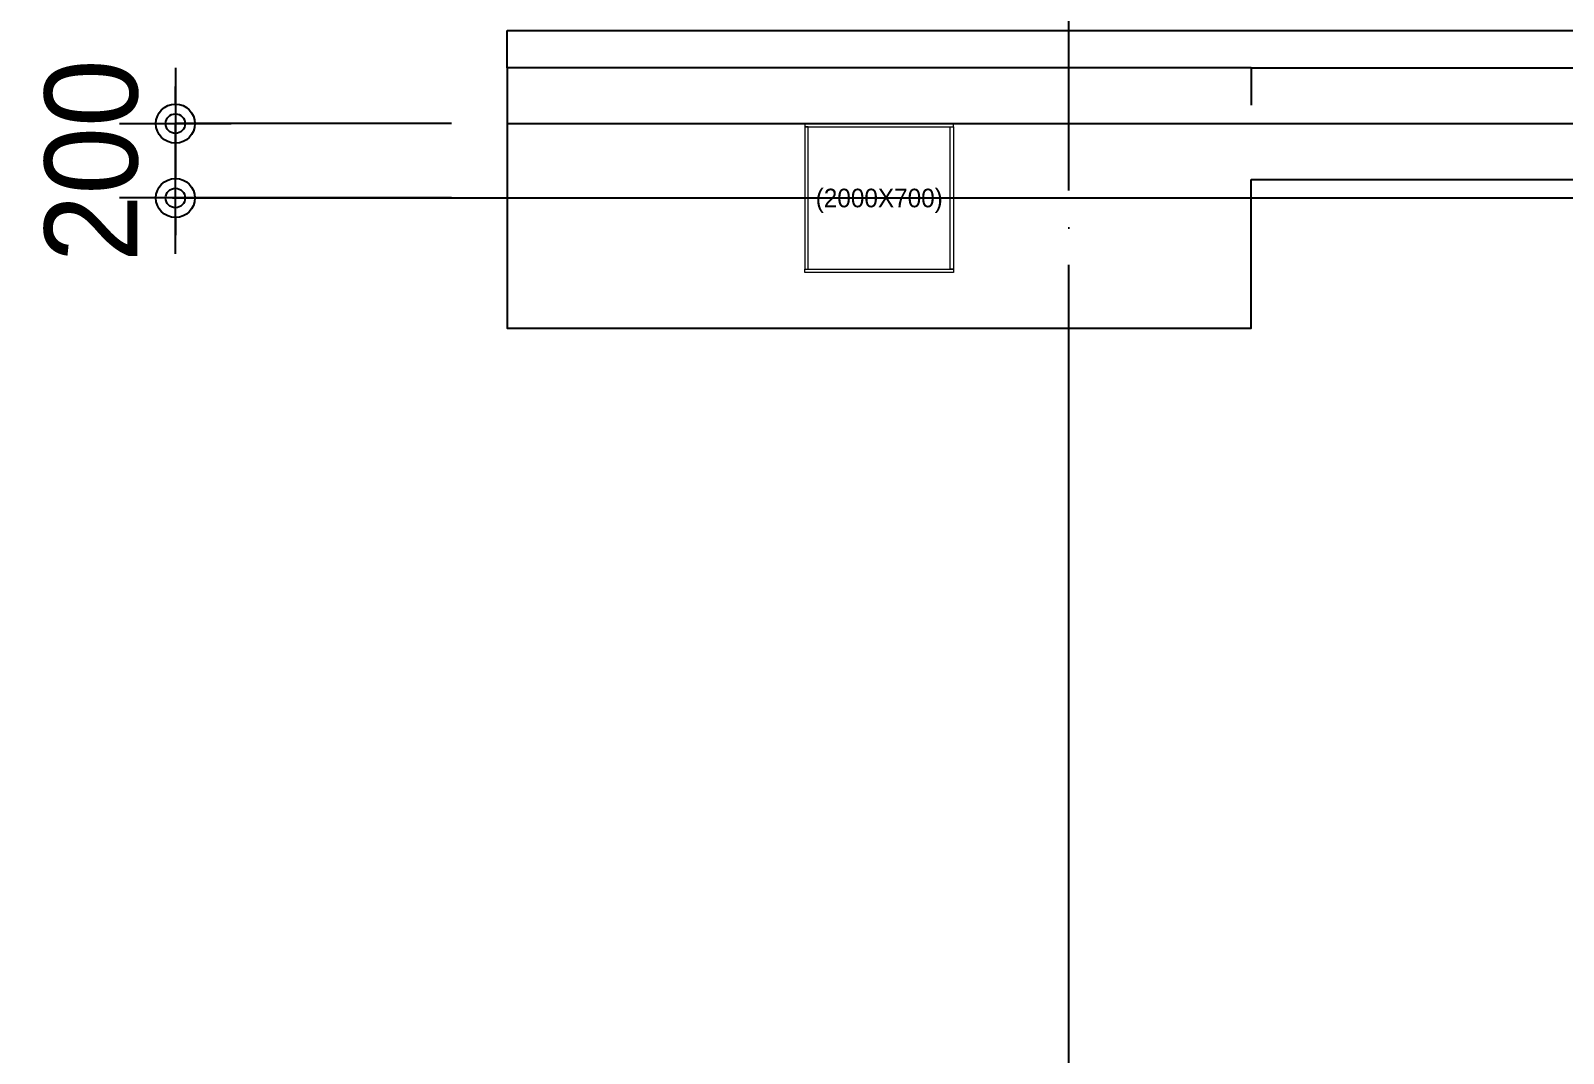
# Model space of a CAD drawing. Header units: millimetres. Extents: x 0 to 1390178, y 0 to 110113.
# Drawn here: x 364080 to 368201, y 14567 to 17317 of the extents above; entities that cross this region are included whole.
import ezdxf
from ezdxf.enums import TextEntityAlignment as Align
from ezdxf.xclip import XClip

# ---------------------------------------------------------------- set-up
doc = ezdxf.new("R2010")
doc.units = ezdxf.units.MM
doc.header["$LTSCALE"] = 100
doc.header["$XCLIPFRAME"] = 0
doc.linetypes.add('X - 평면도$0$CEN', pattern=[62, 60, -1, 0, -1])
doc.layers.get('DEFPOINTS').update_dxf_attribs({"color": 145})
for name, color, linetype in [('DIM', 7, 'Continuous'), ('X - 평면도$0$! □-COL', 2, 'Continuous'), ('X - 평면도$0$AA-WAXM-CONC', 2, 'Continuous'), ('X - 평면도$0$AA-XXXX-CNTL', 1, 'X - 평면도$0$CEN'), ('X - 평면도$0$AA-XXXX-FINL', 6, 'Continuous')]:
    doc.layers.add(name, color=color, linetype=linetype)
doc.layers.add('X - 평면도$0$DEFPOINT', color=163, linetype='Continuous', plot=False)
doc.styles.add('HAUD01', font='Dotum.ttf')
doc.styles.add('X - 평면도$0$STANDARD', font='Dotum.ttf')
doc.dimstyles.new('HAUD-80', dxfattribs={"dimscale": 100, "dimtxt": 2.5, "dimasz": 0.5, "dimexe": 0, "dimexo": 1.5, "dimgap": 1, "dimtad": 1, "dimdec": 0, "dimdsep": 46, "dimlunit": 6, "dimtxsty": 'HAUD01', "dimblk": 'Z_DOT', "dimcen": 2.5, "dimdle": 1.5, "dimclrd": 7, "dimclre": 7, "dimclrt": 4, "dimadec": 0, "dimazin": 0, "dimtfac": 1, "dimtdec": 0, "dimtix": 1, "dimtmove": 2, "dimatfit": 3, "dimfxl": 1, "dimtvp": 1, "dimtolj": 1, "dimtzin": 0, "dimarcsym": 0})

# ---------------------------------------------------------------- blocks, each defined once
blk = doc.blocks.new('X - 평면도$0$ㅁ-400X400X9X9')
at = {"layer": 'X - 평면도$0$! □-COL', "lineweight": 9, "flags": 128}
for points in [[(143814.5, 359874.7), (144214.5, 359874.7), (144214.5, 359883.7), (143814.5, 359883.7)], [(143814.5, 359492.7), (143823.5, 359492.7), (143823.5, 359874.7), (143814.5, 359874.7)], [(144214.5, 359492.7), (144205.5, 359492.7), (144205.5, 359874.7), (144214.5, 359874.7)], [(143814.5, 359492.7), (144214.5, 359492.7), (144214.5, 359483.7), (143814.5, 359483.7)]]:
    blk.add_lwpolyline(points, close=True, dxfattribs=at)
blk = doc.blocks.new('X - 평면도$0$A$C69CA1AF6')
blk.add_blockref('X - 평면도$0$ㅁ-400X400X9X9', (-177041.7, -361262.8))
blk = doc.blocks.new('X - 평면도$0$A$Cfb342870')
at = {"layer": 'X - 평면도$0$AA-WAXM-CONC'}
blk.add_line((-32027.2, -1229.1), (-27067.2, -1229.1), dxfattribs=at)
blk.add_lwpolyline([(-32027.2, -1529.1), (-27877.2, -1529.1)], dxfattribs=at)
blk = doc.blocks.new('X - 평면도$0$B4~1F_COL')
at = {"layer": 'X - 평면도$0$AA-WAXM-CONC'}
blk.add_line((-75388, -57126.9), (-75388, -57226.9), dxfattribs=at)
blk.add_lwpolyline([(-75388, -57126.9), (-75388, -57126.9), (-77388, -57126.9), (-77388, -57826.9), (-75388, -57826.9), (-75388, -57426.9)], dxfattribs=at)
at = {"layer": 'X - 평면도$0$DEFPOINT', "style": 'X - 평면도$0$STANDARD'}
blk.add_text('(2000X700)', height=50, dxfattribs=at).set_placement((-76388, -57476.9), align=Align.MIDDLE_CENTER)
blk = doc.blocks.new('X - 평면도', base_point=(-475.4, -286.7))
at = {"layer": 'X - 평면도$0$AA-XXXX-CNTL'}
for p, q in [((554122, 19243.1), (554122, 41509.5)), ((551712, 31623.1), (592213.6, 31623.1))]:
    blk.add_line(p, q, dxfattribs=at)
blk.add_lwpolyline([(552612, 31823.1), (560698.5, 31823.1)], dxfattribs=at)
at = {"layer": 'X - 평면도$0$AA-XXXX-FINL'}
for p, q in [((552612, 32073.1), (559538.2, 32073.1)), ((552612, 31973.1), (552612, 32073.1))]:
    blk.add_line(p, q, dxfattribs=at)
for name, p in [('X - 평면도$0$A$Cfb342870', (586639.2, 33202.2)), ('X - 평면도$0$B4~1F_COL', (630000, 89100)), ('X - 평면도$0$A$C69CA1AF6', (586639.2, 33202.2))]:
    blk.add_blockref(name, p)
blk = doc.blocks.new('Z_DOT')
at = {"layer": 'DIM', "color": 0}
for p, q in [((0, -3), (0, 3)), ((-3, 0), (3, 0))]:
    blk.add_line(p, q, dxfattribs=at)
for radius in [1.05, 0.525]:
    blk.add_circle((0, 0), radius, dxfattribs=at)
blk = doc.blocks.new('*D671')
at = {"layer": 'DEFPOINTS', "color": 0, "transparency": 16777216}
for p in [(364469.7, 17067.2), (365362.1, 17067.2), (365362.1, 16867.2)]:
    blk.add_point(p, dxfattribs=at)
at = {"layer": 'DIM', "color": 7, "lineweight": -2, "transparency": 16777216}
for p, q in [((364469.7, 17117.2), (364469.7, 17167.2)), ((365212.1, 17067.2), (364469.7, 17067.2)), ((364469.7, 16867.2), (364469.7, 17067.2)), ((365212.1, 16867.2), (364469.7, 16867.2)), ((364469.7, 16817.2), (364469.7, 16767.2))]:
    blk.add_line(p, q, dxfattribs=at)
at = {"layer": 'DIM', "color": 7, "lineweight": -2, "transparency": 16777216, "xscale": 50, "yscale": 50, "zscale": 50}
for p, rotation in [((364469.7, 17067.2), 270), ((364469.7, 16867.2), 90)]:
    blk.add_blockref('Z_DOT', p, dxfattribs=dict(at, rotation=rotation))
at = {"layer": 'DIM', "color": 4, "transparency": 16777216, "insert": (364244.5, 16967.2), "char_height": 250, "attachment_point": 5, "rotation": 90, "style": 'HAUD01'}
blk.add_mtext('\\A1;200', dxfattribs=at)

msp = doc.modelspace()

# ---------------------------------------------------------------- block references
ref = msp.add_blockref('X - 평면도', (-187725.3, -15042.6))
XClip(ref).set_block_clipping_path([(523249.9173510034, 14755.918452476), (607249.9173510034, 74155.918452476)])

# ---------------------------------------------------------------- next in the draw order: dimensions: what is measured, and where the dimension line sits
at = {"layer": 'DIM'}
dim = msp.add_linear_dim(base=(364469.7, 17067.2), p1=(365362.1, 16867.2), p2=(365362.1, 17067.2), angle=90, dimstyle='HAUD-80', dxfattribs=at)
dim.commit()
dim.dimension.update_dxf_attribs({"geometry": '*D671', "text_midpoint": (364244.5, 16967.2)})

doc.saveas('drawing.dxf')
